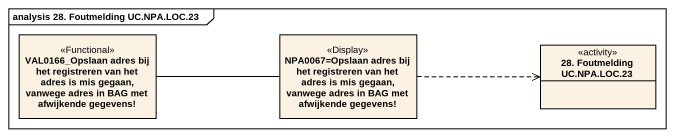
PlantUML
@startuml
mainframe analysis 28. Foutmelding UC.NPA.LOC.23
hide circle
hide empty members
class "VAL0166_Opslaan adres bij het registreren van het adres is mis gegaan, vanwege adres in BAG met afwijkende gegevens!" as VAL0166_Opslaan_adres_bij <<Functional>>
class "NPA0067=Opslaan adres bij het registreren van het adres is mis gegaan, vanwege adres in BAG met afwijkende gegevens!" as NPA0067_Opslaan_adres_bij <<Display>>
class "28. Foutmelding UC.NPA.LOC.23" as c28_Foutmelding_UC_NPA_LOC_23 <<activity>>
VAL0166_Opslaan_adres_bij -right- NPA0067_Opslaan_adres_bij
NPA0067_Opslaan_adres_bij .right.> c28_Foutmelding_UC_NPA_LOC_23
@enduml
